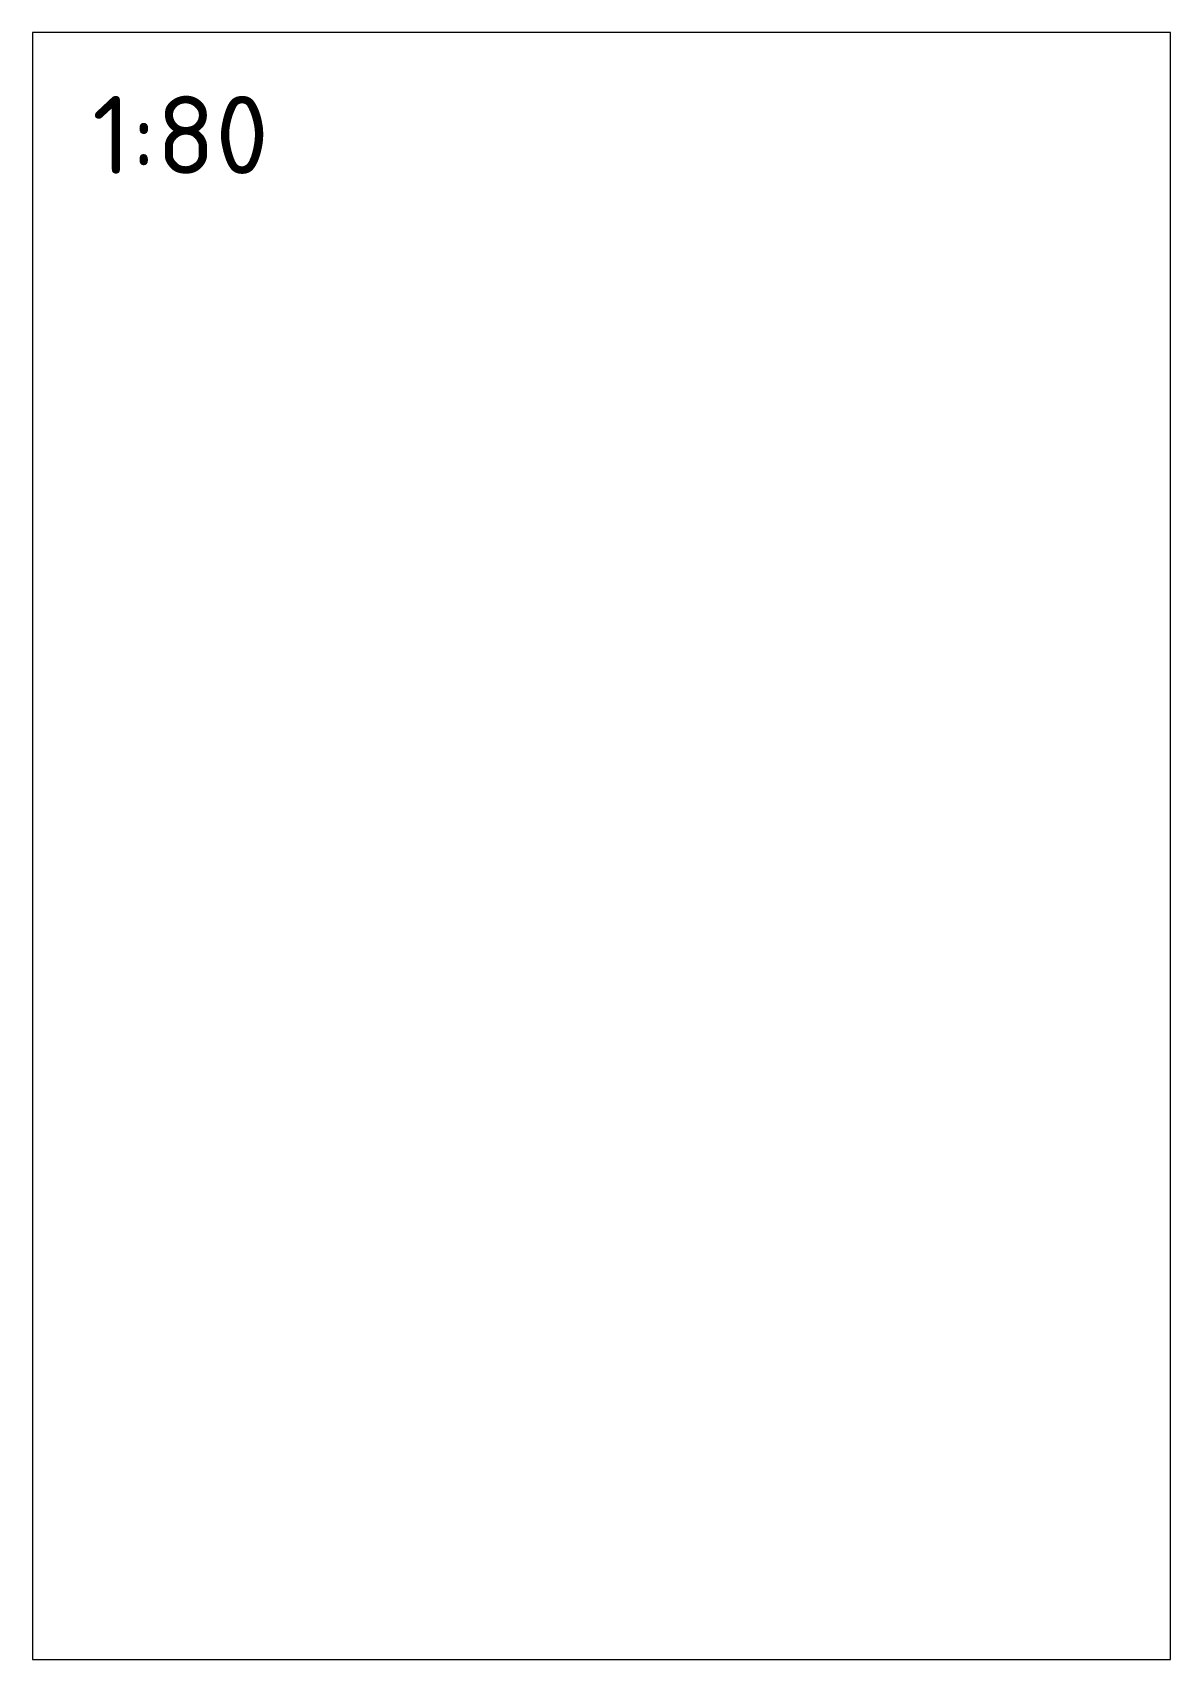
# Paper-space layout 'Layout1' of a CAD drawing. Header units: metres, sheet in millimetres. Extents: x 3 to 295, y 1 to 419.
import ezdxf

# ---------------------------------------------------------------- set-up
doc = ezdxf.new("R2010")
doc.units = ezdxf.units.M
doc.styles.add('Роман', font='isocpeur.ttf', dxfattribs={"height": 100})

psp = doc.layouts.get("Layout1")

# ---------------------------------------------------------------- texts
at = {"insert": (18.33, 402.32), "char_height": 20, "attachment_point": 1, "style": 'Роман'}
psp.add_mtext_dynamic_manual_height_columns('1:80', width=71.6157, gutter_width=650, heights=[0], dxfattribs=at)

# ---------------------------------------------------------------- viewports
at = {"layer": '0', "view_target_point": (370776.4268, 310629.5698)}
psp.add_viewport(center=(149, 209.92), size=(291.9, 417.316), view_center_point=(-361414.5125, -253892.3211), view_height=33385.27299, dxfattribs=at)

doc.saveas('drawing.dxf')
